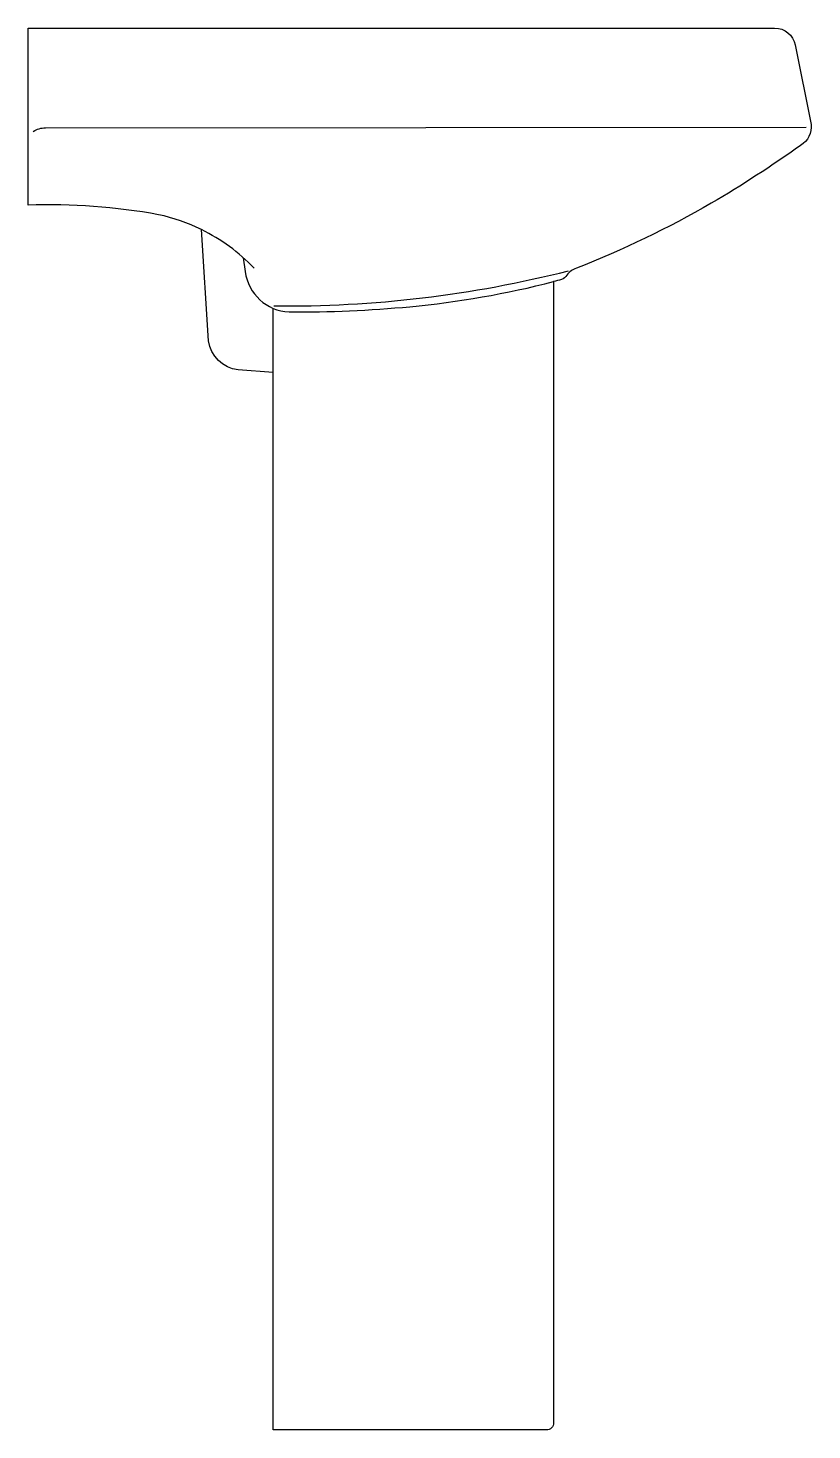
# Model space of a CAD drawing. Extents: x -856.645 to -856.197, y 499.977 to 500.777.
import ezdxf

# ---------------------------------------------------------------- set-up
doc = ezdxf.new("R2010")
doc.units = 0
doc.header["$LTSCALE"] = 50
doc.header["$MEASUREMENT"] = 0
doc.layers.add('A-PECAS', color=2, linetype='CONTINUOUS')
doc.layers.add('ESC1-50', color=1, linetype='CONTINUOUS')

# ---------------------------------------------------------------- blocks, each defined once
blk = doc.blocks.new('L81-C8-D')
at = {"layer": 'A-PECAS'}
blk.add_lwpolyline([(0.447, 0.745, -0.28655), (0.441, 0.733, -0.02097), (0.39, 0.7, -0.037667), (0.313, 0.663, 0.143554), (0.3075, 0.659, -0.171171), (0.3045, 0.6565, -0.00221), (0.3, 0.65532), (0.3, 0.004, -0.414214), (0.296, 0), (0.14, 0), (0.14, 0.6035), (0.12, 0.605, -0.345567), (0.103, 0.6215), (0.099, 0.685, 0.061322), (0.0745, 0.6935, 0.052402), (0, 0.699), (0, 0.8), (0.42616, 0.8, -0.357511), (0.43793, 0.79035)], format="xyb", close=True, dxfattribs=at)
at = {"layer": 'ESC1-50'}
for points in [[(0.003, 0.741, -0.158064), (0.01, 0.743), (0.44419, 0.7435)], [(0.12287, 0.66893), (0.124, 0.661, 0.365624), (0.149, 0.638, 0.024789), (0.218, 0.641, 0.039612), (0.3, 0.65532)], [(0.14037, 0.64146, 0.065199), (0.3085, 0.6615, 0.065199)]]:
    blk.add_lwpolyline(points, format="xyb", dxfattribs=at)
blk.add_lwpolyline([(0.14, 0.6035), (0.14, 0.64)], dxfattribs=at)
blk.add_arc((0.05222, 0.58974), 0.10612, 43.65474, 63.84328, dxfattribs=at)

msp = doc.modelspace()

# ---------------------------------------------------------------- block references
at = {"layer": 'A-PECAS'}
msp.add_blockref('L81-C8-D', (-856.64457, 499.97713), dxfattribs=at)

doc.saveas('drawing.dxf')
